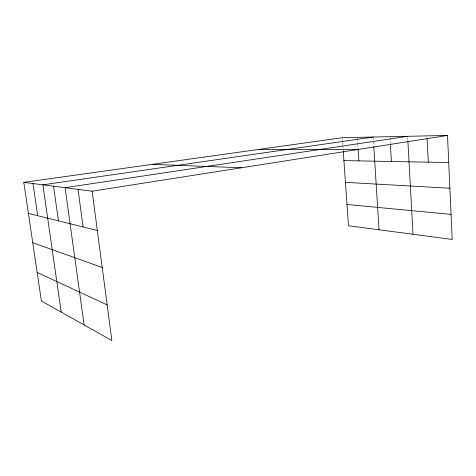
<?xml version="1.0" encoding="UTF-8"?>
<svg xmlns="http://www.w3.org/2000/svg" width="476" height="476" viewBox="0 0 476 476"><rect width="100%" height="100%" fill="white"/><g stroke="black" fill="none" stroke-linecap="round" stroke-linejoin="round"><path stroke-width="0.36" stroke-dasharray="2.38 1.78" d="M342.345 138.439L342.815 145.091M342.869 145.829L343.232 150.999M357.381 138.111L357.678 142.52M357.726 143.252L358.071 148.399M373.238 137.772L373.743 145.817M389.969 137.409L390.314 143.246M407.706 137.76L407.867 140.676"/><path stroke-width="0.71" d="M92.142 191.197L111.878 340.554L41.406 300.957L23.8 182.367L92.142 191.197L447.5 135.446L452.2 239.422L348.503 225.767L343.285 151.737M407.629 136.303L65.087 187.699L84.115 324.953M373.19 137.04L42.876 184.831L61.19 312.072M23.8 182.367L342.292 137.701L447.5 135.446M258.159 149.5L358.452 149.416M343.91 160.602L448.725 162.566M152.231 164.357L241.558 167.754M345.439 182.338L449.885 188.246M347.004 204.49L451.07 214.379M28.405 213.385L97.336 230.485M32.755 242.706L102.221 267.476M37.176 272.474L107.165 304.896M32.987 183.552L37.687 215.688M53.544 186.205L58.441 220.834M78.016 189.371L83.11 226.957M358.119 149.131L358.904 160.882M373.791 146.548L379.039 229.789M390.362 143.978L391.391 161.489M407.908 141.408L412.995 234.257M427.067 138.076L428.275 162.185"/></g></svg>
